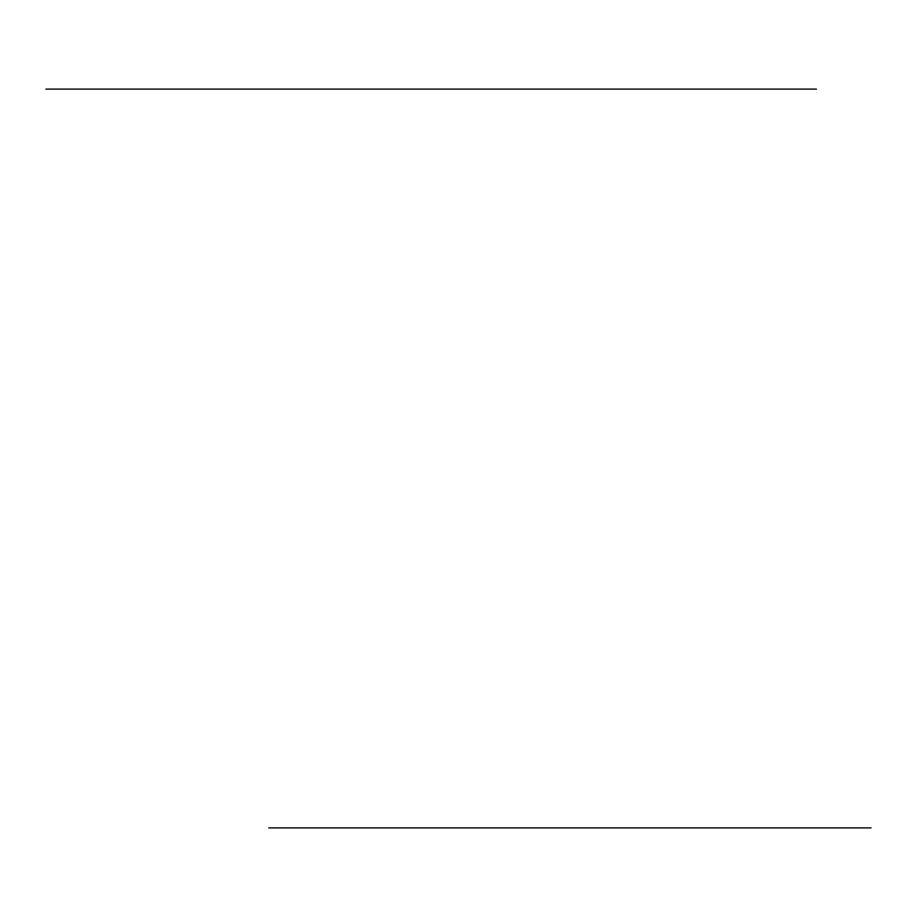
<?xml version="1.0" encoding="UTF-8"?>
<svg xmlns="http://www.w3.org/2000/svg" width="917" height="917" viewBox="0 0 917 917"><rect width="100%" height="100%" fill="white"/><g stroke="black" fill="none" stroke-linecap="round" stroke-linejoin="round"><path stroke-width="1.38" d="M45.85 89.098L816.508 89.098M268.692 827.902L871.15 827.902"/></g></svg>
